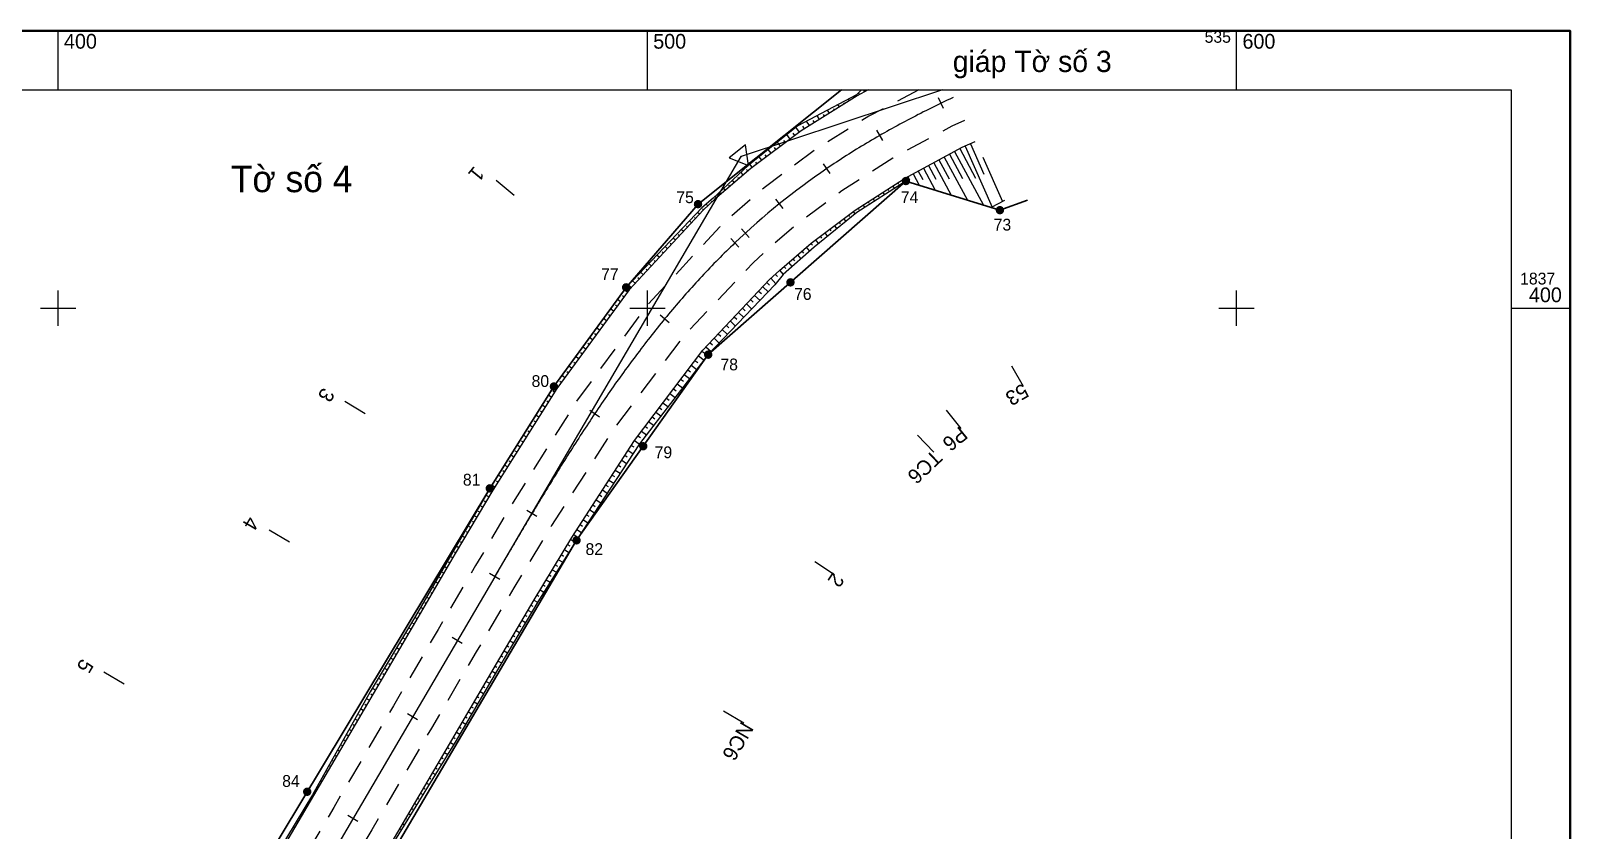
# Model space of a CAD drawing. Header units: metres. Extents: x 535260 to 535657, y 1837171 to 1837447.
# Drawn here: x 535395.4 to 535656.6, y 1837311.4 to 1837447 of the extents above; entities that cross this region are included whole.
import ezdxf
from ezdxf.enums import TextEntityAlignment as Align

# ---------------------------------------------------------------- set-up
doc = ezdxf.new("R2010")
doc.units = ezdxf.units.M
doc.header["$MEASUREMENT"] = 0
doc.linetypes.add('DGN Style 2', pattern=[6.8512, 4.11072, -2.74048])
doc.layers.get('0').update_dxf_attribs({"color": 1})
for name, color, linetype, lineweight in [('Level 2', 1, 'Continuous', 0), ('Level 3', 1, 'Continuous', 0), ('Level 4', 1, 'Continuous', 0), ('Level 5', 1, 'Continuous', 0), ('Level 62', 1, 'Continuous', 0), ('Level 63', 1, 'Continuous', 0), ('Level 8', 1, 'Continuous', 0), ('Level 9', 1, 'Continuous', 0)]:
    doc.layers.add(name, color=color, linetype=linetype, lineweight=lineweight)
doc.styles.add('Style-CHAR_FAST_FONT', font='CHAR_FAST_FONT.shx')
doc.styles.add('Style-STANDARD', font='STANDARD.shx')

# ---------------------------------------------------------------- blocks, each defined once
blk = doc.blocks.new('BLOCK_')
at = {"color": 0, "linetype": 'ByBlock', "lineweight": 0}
blk.add_point((0, 0), dxfattribs=at)
blk = doc.blocks.new('KH_DIN')
at = {"color": 0, "linetype": 'Continuous', "lineweight": 0, "flags": 128}
blk.add_lwpolyline([(1.08, -1.83), (1.09, 1.71), (-1.99, -0.04)], close=True, dxfattribs=at)
blk.add_lwpolyline([(-0.05, 0, 1), (0.05, 0, 1)], format="xyb", close=True, dxfattribs=at)
at = {"color": 0, "linetype": 'Continuous', "lineweight": 0}
blk.add_blockref('BLOCK_', (0, 0), dxfattribs=at)
at = {"color": 0, "linetype": 'Continuous', "lineweight": 0, "style": 'Style-STANDARD', "flags": 1}
blk.add_attdef('xdata0', text='', height=1, rotation=231.058, dxfattribs=at).set_placement((0, 0), align=Align.TOP_LEFT)
blk.add_attdef('xdata0', text='', height=1, rotation=231.058, dxfattribs=at).set_placement((0, 0), align=Align.TOP_LEFT)

msp = doc.modelspace()

# ---------------------------------------------------------------- hatches: boundary and pattern name
at = {"layer": 'Level 4', "linetype": 'Continuous', "lineweight": 0}
h = msp.add_hatch(color=7, dxfattribs=at)
edge = h.paths.add_edge_path()
edge.add_arc((535543.88, 1837421.55), 0.719, 270, 630)
h = msp.add_hatch(color=7, dxfattribs=at)
edge = h.paths.add_edge_path()
edge.add_arc((535508.6, 1837417.63), 0.719, 270, 630)
h = msp.add_hatch(color=7, dxfattribs=at)
edge = h.paths.add_edge_path()
edge.add_arc((535559.83, 1837416.61), 0.719, 270, 630)
h = msp.add_hatch(color=7, dxfattribs=at)
edge = h.paths.add_edge_path()
edge.add_arc((535496.4, 1837403.51), 0.719, 270, 630)
h = msp.add_hatch(color=1, dxfattribs=at)
edge = h.paths.add_edge_path()
edge.add_arc((535524.29, 1837404.36), 0.719, 270, 630)
h = msp.add_hatch(color=7, dxfattribs=at)
edge = h.paths.add_edge_path()
edge.add_arc((535510.32, 1837392.1), 0.719, 270, 630)
h = msp.add_hatch(color=7, dxfattribs=at)
edge = h.paths.add_edge_path()
edge.add_arc((535484.14, 1837386.7), 0.719, 270, 630)
h = msp.add_hatch(color=1, dxfattribs=at)
edge = h.paths.add_edge_path()
edge.add_arc((535499.3, 1837376.57), 0.719, 270, 630)
h = msp.add_hatch(color=7, dxfattribs=at)
edge = h.paths.add_edge_path()
edge.add_arc((535473.26, 1837369.42), 0.719, 270, 630)
h = msp.add_hatch(color=7, dxfattribs=at)
edge = h.paths.add_edge_path()
edge.add_arc((535487.98, 1837360.61), 0.719, 270, 630)
h = msp.add_hatch(color=1, dxfattribs=at)
edge = h.paths.add_edge_path()
edge.add_arc((535442.27, 1837317.96), 0.719, 270, 630)

# ---------------------------------------------------------------- linework, layer by layer
at = {"layer": 'Level 2', "color": 7, "linetype": 'Continuous', "lineweight": 0}
for p, q in [((535533.44, 1837434.66), (535533.34, 1837434.82)), ((535534.29, 1837435.19), (535534.13, 1837435.44)), ((535535.13, 1837435.72), (535535.08, 1837435.81)), ((535536, 1837436.22), (535535.85, 1837436.51)), ((535536.88, 1837436.69), (535536.73, 1837436.97)), ((535550.27, 1837433.84), (535549.4, 1837435.64)), ((535529.2, 1837432.01), (535528.8, 1837432.64)), ((535530.05, 1837432.54), (535529.87, 1837432.82)), ((535530.89, 1837433.07), (535530.58, 1837433.57)), ((535531.74, 1837433.6), (535531.6, 1837433.82)), ((535532.59, 1837434.13), (535532.35, 1837434.51)), ((535525.02, 1837429.27), (535524.73, 1837429.66)), ((535525.82, 1837429.86), (535525.22, 1837430.67)), ((535526.66, 1837430.42), (535526.4, 1837430.83)), ((535527.5, 1837430.95), (535527.03, 1837431.7)), ((535528.35, 1837431.48), (535528.13, 1837431.82)), ((535539.95, 1837428.42), (535538.96, 1837430.15)), ((535521.01, 1837426.28), (535520.53, 1837426.92)), ((535521.81, 1837426.88), (535521.56, 1837427.21)), ((535522.61, 1837427.48), (535522.1, 1837428.17)), ((535523.42, 1837428.07), (535523.15, 1837428.43)), ((535524.22, 1837428.67), (535523.66, 1837429.42)), ((535553.01, 1837427.04), (535555.7, 1837422.06)), ((535553.91, 1837427.48), (535558.5, 1837417.14)), ((535554.82, 1837427.88), (535557.11, 1837422.74)), ((535517.8, 1837423.9), (535517.41, 1837424.42)), ((535518.6, 1837424.49), (535518.4, 1837424.77)), ((535519.4, 1837425.09), (535518.97, 1837425.67)), ((535520.21, 1837425.69), (535519.98, 1837425.99)), ((535531.02, 1837422.83), (535529.9, 1837424.49)), ((535548.61, 1837424.66), (535551.58, 1837419.17)), ((535549.49, 1837425.13), (535551.22, 1837421.94)), ((535550.37, 1837425.61), (535554.31, 1837418.32)), ((535551.25, 1837426.09), (535553.46, 1837421.99)), ((535552.13, 1837426.56), (535557.04, 1837417.48)), ((535556.92, 1837425.61), (535560.28, 1837418.06)), ((535514.75, 1837421.31), (535514.43, 1837421.69)), ((535515.51, 1837421.96), (535515.33, 1837422.16)), ((535516.27, 1837422.61), (535515.89, 1837423.05)), ((535517.03, 1837423.26), (535516.82, 1837423.5)), ((535543.35, 1837421.78), (535543.61, 1837421.38)), ((535544.21, 1837422.28), (535544.48, 1837421.78)), ((535545.09, 1837422.76), (535546.12, 1837420.86)), ((535545.97, 1837423.23), (535546.73, 1837421.83)), ((535546.85, 1837423.71), (535548.85, 1837420.01)), ((535547.73, 1837424.18), (535548.97, 1837421.89)), ((535477.41, 1837419.08), (535474.32, 1837421.62)), ((535512.48, 1837419.35), (535512.35, 1837419.5)), ((535513.23, 1837420), (535512.96, 1837420.32)), ((535513.99, 1837420.65), (535513.84, 1837420.83)), ((535539.14, 1837419.08), (535539.27, 1837418.87)), ((535539.98, 1837419.62), (535540.24, 1837419.21)), ((535540.82, 1837420.16), (535540.95, 1837419.96)), ((535541.66, 1837420.7), (535541.92, 1837420.29)), ((535542.5, 1837421.24), (535542.63, 1837421.04)), ((535509.51, 1837416.67), (535509.36, 1837416.81)), ((535510.24, 1837417.35), (535509.98, 1837417.63)), ((535510.98, 1837418.03), (535510.86, 1837418.16)), ((535511.72, 1837418.7), (535511.49, 1837418.96)), ((535523.03, 1837416.89), (535521.78, 1837418.45)), ((535535.77, 1837416.92), (535535.91, 1837416.71)), ((535536.62, 1837417.46), (535536.88, 1837417.04)), ((535537.46, 1837418), (535537.59, 1837417.79)), ((535538.3, 1837418.54), (535538.56, 1837418.13)), ((535506.8, 1837413.73), (535506.62, 1837413.89)), ((535507.48, 1837414.46), (535507.14, 1837414.78)), ((535508.15, 1837415.2), (535507.99, 1837415.35)), ((535508.83, 1837415.93), (535508.52, 1837416.22)), ((535531.74, 1837413.97), (535532.14, 1837413.43)), ((535532.54, 1837414.56), (535532.73, 1837414.31)), ((535533.34, 1837415.16), (535533.69, 1837414.69)), ((535534.15, 1837415.76), (535534.31, 1837415.54)), ((535534.95, 1837416.35), (535535.25, 1837415.95)), ((535504.76, 1837411.53), (535504.38, 1837411.88)), ((535505.44, 1837412.26), (535505.25, 1837412.43)), ((535506.12, 1837413), (535505.76, 1837413.33)), ((535515.55, 1837410.33), (535514.17, 1837411.78)), ((535517.3, 1837411.97), (535515.95, 1837413.44)), ((535528.53, 1837411.58), (535529.02, 1837410.91)), ((535529.33, 1837412.18), (535529.57, 1837411.86)), ((535530.13, 1837412.77), (535530.58, 1837412.17)), ((535530.94, 1837413.37), (535531.15, 1837413.09)), ((535502.04, 1837408.59), (535501.62, 1837408.99)), ((535502.72, 1837409.33), (535502.51, 1837409.52)), ((535503.4, 1837410.06), (535503, 1837410.43)), ((535504.08, 1837410.79), (535503.88, 1837410.98)), ((535525.46, 1837409.02), (535526.04, 1837408.34)), ((535526.21, 1837409.67), (535526.5, 1837409.34)), ((535526.97, 1837410.33), (535527.54, 1837409.66)), ((535527.73, 1837410.98), (535528.01, 1837410.65)), ((535499.33, 1837405.65), (535498.86, 1837406.09)), ((535500.01, 1837406.39), (535499.78, 1837406.6)), ((535500.68, 1837407.12), (535500.24, 1837407.54)), ((535501.36, 1837407.86), (535501.14, 1837408.06)), ((535522.42, 1837406.42), (535523.03, 1837405.71)), ((535523.18, 1837407.07), (535523.48, 1837406.72)), ((535523.94, 1837407.72), (535524.53, 1837407.03)), ((535524.7, 1837408.37), (535524.99, 1837408.03)), ((535497.29, 1837403.45), (535497.04, 1837403.69)), ((535497.97, 1837404.19), (535497.48, 1837404.64)), ((535498.65, 1837404.92), (535498.41, 1837405.14)), ((535519.57, 1837403.61), (535520.5, 1837402.73)), ((535520.26, 1837404.34), (535520.73, 1837403.9)), ((535520.96, 1837405.05), (535521.81, 1837404.14)), ((535521.69, 1837405.73), (535522.06, 1837405.34)), ((535495.46, 1837401.08), (535494.92, 1837401.48)), ((535496.06, 1837401.88), (535495.78, 1837402.08)), ((535496.65, 1837402.68), (535496.1, 1837403.09)), ((535517.51, 1837401.44), (535517.97, 1837401)), ((535518.19, 1837402.16), (535519.12, 1837401.29)), ((535518.88, 1837402.89), (535519.35, 1837402.45)), ((535493.09, 1837397.86), (535492.56, 1837398.25)), ((535493.68, 1837398.66), (535493.42, 1837398.86)), ((535494.28, 1837399.47), (535493.74, 1837399.86)), ((535494.87, 1837400.27), (535494.6, 1837400.47)), ((535503.7, 1837397.52), (535502.16, 1837398.79)), ((535514.76, 1837398.53), (535515.21, 1837398.1)), ((535515.44, 1837399.26), (535516.35, 1837398.4)), ((535516.13, 1837399.98), (535516.59, 1837399.55)), ((535516.82, 1837400.71), (535517.74, 1837399.84)), ((535491.31, 1837395.44), (535491.05, 1837395.63)), ((535491.9, 1837396.25), (535491.38, 1837396.63)), ((535492.49, 1837397.05), (535492.23, 1837397.25)), ((535512, 1837395.63), (535512.45, 1837395.21)), ((535512.69, 1837396.35), (535513.59, 1837395.51)), ((535513.38, 1837397.08), (535513.83, 1837396.66)), ((535514.07, 1837397.81), (535514.97, 1837396.95)), ((535489.53, 1837393.03), (535489.02, 1837393.4)), ((535490.12, 1837393.83), (535489.87, 1837394.02)), ((535490.71, 1837394.64), (535490.2, 1837395.01)), ((535509.94, 1837393.45), (535510.82, 1837392.62)), ((535510.63, 1837394.18), (535511.07, 1837393.76)), ((535511.32, 1837394.9), (535512.2, 1837394.06)), ((535487.74, 1837390.61), (535487.5, 1837390.79)), ((535488.34, 1837391.42), (535487.85, 1837391.78)), ((535488.93, 1837392.22), (535488.68, 1837392.41)), ((535507.46, 1837390.32), (535508.4, 1837389.61)), ((535508.06, 1837391.12), (535508.54, 1837390.76)), ((535508.67, 1837391.91), (535509.62, 1837391.19)), ((535509.27, 1837392.71), (535509.75, 1837392.35)), ((535485.96, 1837388.2), (535485.49, 1837388.55)), ((535486.56, 1837389.01), (535486.32, 1837389.18)), ((535487.15, 1837389.81), (535486.67, 1837390.17)), ((535505.65, 1837387.92), (535506.11, 1837387.58)), ((535506.25, 1837388.72), (535507.17, 1837388.03)), ((535506.86, 1837389.52), (535507.32, 1837389.17)), ((535561.81, 1837390.23), (535563.8, 1837386.76)), ((535483.7, 1837384.91), (535483.21, 1837385.22)), ((535484.23, 1837385.76), (535483.98, 1837385.91)), ((535484.78, 1837386.59), (535484.31, 1837386.94)), ((535485.37, 1837387.4), (535485.13, 1837387.57)), ((535503.84, 1837385.53), (535504.73, 1837384.86)), ((535504.45, 1837386.33), (535504.89, 1837385.99)), ((535505.05, 1837387.13), (535505.95, 1837386.45)), ((535452.1, 1837382.09), (535448.67, 1837384.14)), ((535482.1, 1837382.37), (535481.85, 1837382.52)), ((535482.63, 1837383.22), (535482.14, 1837383.52)), ((535483.16, 1837384.06), (535482.92, 1837384.22)), ((535491.89, 1837381.51), (535490.23, 1837382.63)), ((535502.03, 1837383.14), (535502.46, 1837382.81)), ((535502.64, 1837383.94), (535503.5, 1837383.28)), ((535503.24, 1837384.73), (535503.68, 1837384.4)), ((535550.69, 1837382.67), (535553.2, 1837379.56)), ((535480.5, 1837379.83), (535480.01, 1837380.14)), ((535481.03, 1837380.68), (535480.79, 1837380.83)), ((535481.57, 1837381.52), (535481.08, 1837381.83)), ((535499.62, 1837379.95), (535500.03, 1837379.64)), ((535500.22, 1837380.75), (535501.06, 1837380.12)), ((535500.83, 1837381.54), (535501.25, 1837381.23)), ((535501.43, 1837382.34), (535502.28, 1837381.7)), ((535478.9, 1837377.29), (535478.66, 1837377.45)), ((535479.44, 1837378.14), (535478.94, 1837378.45)), ((535479.97, 1837378.98), (535479.72, 1837379.14)), ((535497.81, 1837377.55), (535498.61, 1837376.95)), ((535498.41, 1837378.35), (535498.82, 1837378.05)), ((535499.02, 1837379.15), (535499.83, 1837378.53)), ((535545.86, 1837378.44), (535548.61, 1837375.54)), ((535477.31, 1837374.75), (535476.81, 1837375.06)), ((535477.84, 1837375.6), (535477.59, 1837375.75)), ((535478.37, 1837376.44), (535477.88, 1837376.75)), ((535496.18, 1837375.03), (535496.6, 1837374.77)), ((535496.73, 1837375.87), (535497.56, 1837375.34)), ((535497.27, 1837376.71), (535497.69, 1837376.44)), ((535475.71, 1837372.21), (535475.46, 1837372.37)), ((535476.24, 1837373.06), (535475.75, 1837373.37)), ((535476.77, 1837373.91), (535476.53, 1837374.06)), ((535494.56, 1837372.51), (535495.38, 1837371.98)), ((535495.1, 1837373.35), (535495.51, 1837373.09)), ((535495.64, 1837374.19), (535496.47, 1837373.66)), ((535474.11, 1837369.67), (535473.62, 1837369.98)), ((535474.64, 1837370.52), (535474.4, 1837370.67)), ((535475.18, 1837371.37), (535474.68, 1837371.68)), ((535492.93, 1837369.99), (535493.34, 1837369.73)), ((535493.47, 1837370.83), (535494.29, 1837370.31)), ((535494.02, 1837371.67), (535494.42, 1837371.41)), ((535472.57, 1837367.1), (535472.32, 1837367.24)), ((535473.08, 1837367.96), (535472.58, 1837368.25)), ((535473.59, 1837368.82), (535473.34, 1837368.97)), ((535491.3, 1837367.47), (535492.11, 1837366.95)), ((535491.85, 1837368.31), (535492.25, 1837368.05)), ((535492.39, 1837369.15), (535493.2, 1837368.63)), ((535471.04, 1837364.52), (535470.57, 1837364.8)), ((535471.55, 1837365.38), (535471.31, 1837365.52)), ((535472.06, 1837366.24), (535471.58, 1837366.52)), ((535481.27, 1837364.63), (535479.56, 1837365.66)), ((535489.68, 1837364.95), (535490.07, 1837364.7)), ((535490.22, 1837365.79), (535491.02, 1837365.28)), ((535490.76, 1837366.63), (535491.16, 1837366.37)), ((535439.27, 1837360.31), (535435.82, 1837362.33)), ((535469.52, 1837361.93), (535469.29, 1837362.07)), ((535470.03, 1837362.8), (535469.56, 1837363.07)), ((535470.53, 1837363.66), (535470.3, 1837363.79)), ((535487.51, 1837361.59), (535487.9, 1837361.34)), ((535488.05, 1837362.43), (535488.83, 1837361.93)), ((535488.59, 1837363.27), (535488.99, 1837363.02)), ((535489.14, 1837364.11), (535489.92, 1837363.6)), ((535467.99, 1837359.35), (535467.55, 1837359.61)), ((535468.5, 1837360.21), (535468.28, 1837360.35)), ((535469.01, 1837361.07), (535468.56, 1837361.34)), ((535485.94, 1837359.03), (535486.7, 1837358.57)), ((535486.46, 1837359.89), (535486.84, 1837359.65)), ((535486.98, 1837360.74), (535487.76, 1837360.27)), ((535466.47, 1837356.77), (535466.25, 1837356.89)), ((535466.97, 1837357.63), (535466.54, 1837357.88)), ((535467.48, 1837358.49), (535467.26, 1837358.62)), ((535484.38, 1837356.47), (535484.74, 1837356.25)), ((535484.9, 1837357.32), (535485.63, 1837356.88)), ((535485.42, 1837358.18), (535485.79, 1837357.95)), ((535528.45, 1837357.02), (535531.77, 1837354.8)), ((535464.95, 1837354.18), (535464.54, 1837354.42)), ((535465.46, 1837355.04), (535465.25, 1837355.16)), ((535465.96, 1837355.9), (535465.54, 1837356.15)), ((535474.96, 1837353.94), (535473.23, 1837354.96)), ((535482.83, 1837353.9), (535483.51, 1837353.49)), ((535483.35, 1837354.76), (535483.69, 1837354.55)), ((535483.86, 1837355.61), (535484.57, 1837355.19)), ((535463.43, 1837351.59), (535463.23, 1837351.71)), ((535463.94, 1837352.45), (535463.53, 1837352.69)), ((535464.44, 1837353.32), (535464.24, 1837353.44)), ((535481.27, 1837351.34), (535481.59, 1837351.15)), ((535481.79, 1837352.19), (535482.44, 1837351.8)), ((535482.31, 1837353.05), (535482.64, 1837352.85)), ((535461.91, 1837349), (535461.53, 1837349.23)), ((535462.42, 1837349.87), (535462.22, 1837349.98)), ((535462.92, 1837350.73), (535462.53, 1837350.96)), ((535479.74, 1837348.76), (535480.36, 1837348.4)), ((535480.25, 1837349.62), (535480.56, 1837349.44)), ((535480.75, 1837350.48), (535481.38, 1837350.11)), ((535460.39, 1837346.42), (535460.2, 1837346.53)), ((535460.9, 1837347.28), (535460.52, 1837347.5)), ((535461.41, 1837348.14), (535461.22, 1837348.25)), ((535478.22, 1837346.17), (535478.52, 1837346)), ((535478.73, 1837347.03), (535479.33, 1837346.68)), ((535479.23, 1837347.9), (535479.54, 1837347.72)), ((535458.88, 1837343.83), (535458.46, 1837344.08)), ((535459.38, 1837344.69), (535459.18, 1837344.81)), ((535459.89, 1837345.56), (535459.49, 1837345.79)), ((535468.59, 1837343.09), (535466.86, 1837344.11)), ((535476.7, 1837343.58), (535477.28, 1837343.24)), ((535477.21, 1837344.45), (535477.5, 1837344.27)), ((535477.72, 1837345.31), (535478.31, 1837344.96)), ((535457.36, 1837341.24), (535457.13, 1837341.37)), ((535457.86, 1837342.11), (535457.42, 1837342.36)), ((535458.37, 1837342.97), (535458.15, 1837343.09)), ((535475.19, 1837341), (535475.47, 1837340.83)), ((535475.69, 1837341.86), (535476.26, 1837341.53)), ((535476.2, 1837342.72), (535476.48, 1837342.55)), ((535411.2, 1837336.2), (535407.75, 1837338.22)), ((535455.84, 1837338.66), (535455.36, 1837338.94)), ((535456.34, 1837339.52), (535456.11, 1837339.66)), ((535456.85, 1837340.38), (535456.39, 1837340.65)), ((535473.67, 1837338.41), (535474.22, 1837338.08)), ((535474.17, 1837339.27), (535474.45, 1837339.11)), ((535474.68, 1837340.13), (535475.23, 1837339.81)), ((535453.81, 1837335.21), (535453.3, 1837335.51)), ((535454.32, 1837336.07), (535454.07, 1837336.22)), ((535454.83, 1837336.93), (535454.33, 1837337.22)), ((535455.33, 1837337.79), (535455.09, 1837337.94)), ((535472.15, 1837335.82), (535472.43, 1837335.66)), ((535472.65, 1837336.69), (535473.22, 1837336.36)), ((535473.16, 1837337.55), (535473.44, 1837337.38)), ((535452.8, 1837333.48), (535452.3, 1837333.77)), ((535453.31, 1837334.34), (535453.05, 1837334.5)), ((535470.63, 1837333.24), (535471.2, 1837332.9)), ((535471.14, 1837334.1), (535471.42, 1837333.93)), ((535471.64, 1837334.96), (535472.21, 1837334.63)), ((535450.78, 1837330.03), (535450.35, 1837330.28)), ((535451.28, 1837330.89), (535451.06, 1837331.02)), ((535451.79, 1837331.76), (535451.33, 1837332.03)), ((535452.29, 1837332.62), (535452.05, 1837332.76)), ((535461, 1837330.16), (535459.27, 1837331.17)), ((535469.11, 1837330.65), (535469.4, 1837330.48)), ((535469.62, 1837331.51), (535470.2, 1837331.17)), ((535470.12, 1837332.37), (535470.41, 1837332.2)), ((535512.9, 1837331.67), (535516.35, 1837329.64)), ((535449.76, 1837328.31), (535449.38, 1837328.53)), ((535450.27, 1837329.17), (535450.07, 1837329.29)), ((535467.59, 1837328.06), (535468.18, 1837327.71)), ((535468.1, 1837328.92), (535468.39, 1837328.75)), ((535468.6, 1837329.79), (535469.19, 1837329.44)), ((535447.74, 1837324.86), (535447.43, 1837325.04)), ((535448.24, 1837325.72), (535448.08, 1837325.82)), ((535448.75, 1837326.58), (535448.4, 1837326.79)), ((535449.26, 1837327.44), (535449.07, 1837327.55)), ((535466.07, 1837325.47), (535466.36, 1837325.31)), ((535466.58, 1837326.34), (535467.17, 1837325.99)), ((535467.09, 1837327.2), (535467.38, 1837327.02)), ((535446.73, 1837323.13), (535446.45, 1837323.29)), ((535447.23, 1837324), (535447.09, 1837324.08)), ((535464.55, 1837322.89), (535465.07, 1837322.59)), ((535465.06, 1837323.75), (535465.33, 1837323.59)), ((535465.57, 1837324.61), (535466.12, 1837324.29)), ((535444.7, 1837319.68), (535444.5, 1837319.8)), ((535445.21, 1837320.55), (535445.1, 1837320.61)), ((535445.71, 1837321.41), (535445.48, 1837321.55)), ((535446.22, 1837322.27), (535446.09, 1837322.34)), ((535463.04, 1837320.3), (535463.27, 1837320.16)), ((535463.54, 1837321.16), (535464.02, 1837320.88)), ((535464.05, 1837322.02), (535464.3, 1837321.88)), ((535443.69, 1837317.96), (535443.53, 1837318.05)), ((535444.19, 1837318.82), (535444.11, 1837318.87)), ((535461.52, 1837317.71), (535461.92, 1837317.48)), ((535462.02, 1837318.57), (535462.23, 1837318.45)), ((535462.53, 1837319.44), (535462.97, 1837319.18)), ((535441.66, 1837314.51), (535441.47, 1837314.62)), ((535442.17, 1837315.37), (535442.08, 1837315.42)), ((535442.68, 1837316.23), (535442.51, 1837316.33)), ((535443.18, 1837317.1), (535443.11, 1837317.14)), ((535460, 1837315.13), (535460.17, 1837315.02)), ((535460.5, 1837315.99), (535460.87, 1837315.77)), ((535461.01, 1837316.85), (535461.2, 1837316.74)), ((535440.14, 1837311.92), (535440.03, 1837311.99)), ((535440.65, 1837312.78), (535440.44, 1837312.91)), ((535441.16, 1837313.65), (535441.06, 1837313.71)), ((535450.87, 1837312.91), (535449.15, 1837313.92)), ((535458.48, 1837312.54), (535458.77, 1837312.36)), ((535458.99, 1837313.4), (535459.14, 1837313.31)), ((535459.49, 1837314.26), (535459.82, 1837314.07)), ((535457.97, 1837311.68), (535458.11, 1837311.59))]:
    msp.add_line(p, q, dxfattribs=at)
at = {"layer": 'Level 2', "color": 7, "linetype": 'Continuous', "lineweight": 0, "flags": 128}
for points in [[(535536.33, 1837437), (535535.51, 1837436.17), (535525.53, 1837430.91), (535517.13, 1837424.2), (535511.18, 1837418.67), (535509.23, 1837416.98), (535496.4, 1837403.51), (535484.14, 1837386.7), (535473.26, 1837369.42), (535466.97, 1837358.63), (535460.67, 1837347.74), (535452.93, 1837334.89), (535443.18, 1837317.42), (535432.69, 1837300.16), (535422.34, 1837283.05), (535412.51, 1837264.95), (535404.87, 1837245.39), (535401.55, 1837235.05), (535400.7, 1837230.81), (535399.83, 1837226.6), (535397.53, 1837203.69), (535397.56, 1837182.94), (535397.77, 1837180.82)], [(535537.48, 1837437), (535535.6, 1837436.01), (535526.1, 1837430.07), (535517.54, 1837423.7), (535511.4, 1837418.43), (535509.52, 1837416.67), (535496.94, 1837403.07), (535484.62, 1837386.38), (535473.76, 1837369.12), (535467.41, 1837358.37), (535461.04, 1837347.52), (535453.45, 1837334.59), (535443.32, 1837317.34), (535433.1, 1837299.92), (535423.12, 1837282.62), (535413.68, 1837264.4), (535405.8, 1837245.07), (535402.72, 1837234.75), (535401.72, 1837230.58), (535400.86, 1837226.4), (535398.38, 1837203.66), (535398.54, 1837182.99), (535398.69, 1837180.82)], [(535414.51, 1837180.82), (535414.35, 1837183.74), (535414.42, 1837203.02), (535416.88, 1837223.38), (535417.64, 1837227.05), (535418.5, 1837230.67), (535421.12, 1837239.88), (535428.11, 1837257.59), (535436.85, 1837274.96), (535446.47, 1837292.07), (535456.69, 1837309.49), (535466.82, 1837326.74), (535474.41, 1837339.68), (535480.78, 1837350.53), (535487.19, 1837361.09), (535497.81, 1837377.55), (535509.39, 1837392.86), (535520.75, 1837404.86), (535522.4, 1837406.39), (535527.78, 1837411.02), (535535.27, 1837416.59), (535543.64, 1837421.97), (535553.44, 1837427.27), (535555.62, 1837428.24)], [(535560.6, 1837418.23), (535558.36, 1837417.07), (535543.88, 1837421.55), (535535.55, 1837416.19), (535528.32, 1837410.35), (535523.03, 1837405.71), (535521.64, 1837403.92), (535510.32, 1837392.1), (535498.64, 1837376.99), (535487.98, 1837360.61), (535481.41, 1837350.16), (535474.96, 1837339.35), (535467.41, 1837326.39), (535456.92, 1837309.36), (535447.01, 1837291.75), (535437.83, 1837274.42), (535429.14, 1837257.11), (535422.16, 1837239.52), (535419.3, 1837230.47), (535418.29, 1837226.9), (535417.54, 1837223.25), (535415.72, 1837202.97), (535415.97, 1837183.82), (535416.09, 1837180.82)]]:
    msp.add_lwpolyline(points, dxfattribs=at)
at = {"layer": 'Level 3', "color": 7, "linetype": 'Continuous', "lineweight": 0}
for p, q in [((535550.11, 1837437), (535515.91, 1837425.69)), ((535474.09, 1837354.44), (535515.91, 1837425.69)), ((535474.09, 1837354.44), (535439.78, 1837295.99))]:
    msp.add_line(p, q, dxfattribs=at)
at = {"layer": 'Level 3', "color": 7, "linetype": 'Continuous', "lineweight": 0, "flags": 128}
msp.add_lwpolyline([(535551.89, 1837435.72), (535551.78, 1837435.66), (535551.33, 1837435.45), (535550.88, 1837435.24), (535550.42, 1837435.02), (535549.97, 1837434.81), (535549.52, 1837434.59), (535549.07, 1837434.37), (535548.62, 1837434.15), (535548.18, 1837433.93), (535547.73, 1837433.71)], dxfattribs=at)
msp.add_lwpolyline([(535547.73, 1837433.71), (535547.28, 1837433.48), (535546.83, 1837433.26), (535546.39, 1837433.03), (535545.94, 1837432.81), (535545.5, 1837432.58), (535545.05, 1837432.35), (535544.61, 1837432.12), (535544.17, 1837431.88), (535543.73, 1837431.65), (535543.29, 1837431.41), (535542.85, 1837431.18), (535542.41, 1837430.94), (535541.97, 1837430.7), (535541.53, 1837430.46), (535541.09, 1837430.21), (535540.66, 1837429.97), (535540.22, 1837429.72), (535539.79, 1837429.48), (535539.35, 1837429.23), (535538.92, 1837428.98), (535538.49, 1837428.73), (535538.06, 1837428.47), (535537.62, 1837428.22), (535537.2, 1837427.96), (535536.77, 1837427.71), (535536.34, 1837427.45), (535535.91, 1837427.19), (535535.49, 1837426.93), (535535.06, 1837426.66), (535534.64, 1837426.4), (535534.21, 1837426.13), (535533.79, 1837425.86), (535533.37, 1837425.59), (535532.95, 1837425.32), (535532.53, 1837425.05), (535532.11, 1837424.77), (535531.7, 1837424.5), (535531.28, 1837424.22), (535530.87, 1837423.94), (535530.45, 1837423.66), (535530.45, 1837423.66, 0.040184), (535514.85, 1837411.05), (535514.85, 1837411.05), (535514.49, 1837410.7), (535514.13, 1837410.36), (535513.77, 1837410.01), (535513.41, 1837409.66), (535513.06, 1837409.31), (535512.7, 1837408.96), (535512.35, 1837408.6), (535512, 1837408.25), (535511.65, 1837407.89), (535511.3, 1837407.54), (535510.95, 1837407.18), (535510.6, 1837406.82), (535510.26, 1837406.45), (535509.91, 1837406.09), (535509.57, 1837405.73), (535509.23, 1837405.36), (535508.89, 1837405), (535508.55, 1837404.63), (535508.21, 1837404.26), (535507.87, 1837403.89), (535507.54, 1837403.52), (535507.2, 1837403.15), (535506.87, 1837402.77), (535506.54, 1837402.4), (535506.21, 1837402.02), (535505.88, 1837401.65), (535505.55, 1837401.27), (535505.23, 1837400.89), (535504.9, 1837400.51), (535504.58, 1837400.13), (535504.25, 1837399.75), (535503.93, 1837399.37), (535503.61, 1837398.98), (535503.29, 1837398.6), (535502.97, 1837398.21), (535502.66, 1837397.83), (535502.34, 1837397.44), (535502.03, 1837397.05), (535501.71, 1837396.66), (535501.4, 1837396.27), (535501.09, 1837395.88), (535500.78, 1837395.49), (535500.47, 1837395.09), (535500.16, 1837394.7), (535499.85, 1837394.31), (535499.55, 1837393.91), (535499.24, 1837393.51), (535498.94, 1837393.12), (535498.64, 1837392.72), (535498.34, 1837392.32), (535498.03, 1837391.92), (535497.74, 1837391.52), (535497.44, 1837391.12), (535497.14, 1837390.72), (535496.84, 1837390.32), (535496.55, 1837389.91), (535496.25, 1837389.51), (535495.96, 1837389.1), (535495.67, 1837388.7), (535495.37, 1837388.29), (535495.08, 1837387.89), (535494.79, 1837387.48), (535494.5, 1837387.07), (535494.21, 1837386.66), (535493.93, 1837386.25), (535493.64, 1837385.84), (535493.36, 1837385.43), (535493.07, 1837385.02), (535492.79, 1837384.61), (535492.5, 1837384.2), (535492.22, 1837383.79), (535491.94, 1837383.37), (535491.66, 1837382.96), (535491.38, 1837382.54), (535491.1, 1837382.13), (535490.82, 1837381.71), (535490.54, 1837381.3), (535490.27, 1837380.88), (535489.99, 1837380.46), (535489.72, 1837380.05), (535489.44, 1837379.63), (535489.17, 1837379.21), (535488.9, 1837378.79), (535488.62, 1837378.37), (535488.35, 1837377.95), (535488.08, 1837377.53), (535487.81, 1837377.11), (535487.54, 1837376.69), (535487.27, 1837376.27), (535487, 1837375.85), (535486.73, 1837375.43), (535486.47, 1837375), (535486.2, 1837374.58), (535485.93, 1837374.16), (535485.67, 1837373.73), (535485.4, 1837373.31), (535485.14, 1837372.89), (535484.87, 1837372.46), (535484.61, 1837372.04), (535484.35, 1837371.61), (535484.08, 1837371.19), (535483.82, 1837370.76), (535483.56, 1837370.33), (535483.3, 1837369.91), (535483.04, 1837369.48), (535482.78, 1837369.05), (535482.52, 1837368.63), (535482.26, 1837368.2), (535482, 1837367.77), (535481.74, 1837367.35), (535481.48, 1837366.92), (535481.22, 1837366.49), (535480.96, 1837366.06), (535480.71, 1837365.63), (535480.45, 1837365.2), (535480.19, 1837364.77), (535479.94, 1837364.34), (535479.68, 1837363.92), (535479.42, 1837363.49), (535479.17, 1837363.06), (535478.91, 1837362.63), (535478.66, 1837362.2), (535478.4, 1837361.77), (535478.15, 1837361.34), (535477.89, 1837360.91), (535477.64, 1837360.48), (535477.39, 1837360.04), (535477.13, 1837359.61), (535476.88, 1837359.18), (535476.62, 1837358.75), (535476.37, 1837358.32), (535476.12, 1837357.89), (535475.86, 1837357.46), (535475.61, 1837357.03), (535475.36, 1837356.6), (535475.1, 1837356.17), (535474.85, 1837355.74), (535474.6, 1837355.3), (535474.34, 1837354.87), (535474.09, 1837354.44)], format="xyb", dxfattribs=at)
at = {"layer": 'Level 5', "color": 7, "linetype": 'Continuous', "lineweight": 30, "flags": 128}
for points in [[(535532.97, 1837437), (535508.6, 1837417.63), (535508.6, 1837417.63), (535508.6, 1837417.63), (535496.4, 1837403.51), (535484.14, 1837386.7), (535473.26, 1837369.42), (535434.32, 1837304.75)], [(535449.67, 1837295.61), (535449.67, 1837295.61), (535487.98, 1837360.61), (535510.32, 1837392.1), (535510.32, 1837392.1), (535510.32, 1837392.1), (535543.88, 1837421.55), (535559.83, 1837416.61), (535564.53, 1837418.29)]]:
    msp.add_lwpolyline(points, dxfattribs=at)
at = {"layer": 'Level 62', "color": 7, "linetype": 'Continuous', "lineweight": 0, "flags": 128}
msp.add_lwpolyline([(535551.25, 1837437), (535646.62, 1837437), (535646.62, 1837180.82), (535269.91, 1837180.82), (535269.91, 1837437), (535551.25, 1837437)], dxfattribs=at)
at = {"layer": 'Level 63', "color": 7, "linetype": 'Continuous', "lineweight": 0}
for p, q in [((535400, 1837437), (535400, 1837447)), ((535500, 1837437), (535500, 1837447)), ((535600, 1837437), (535600, 1837447)), ((535400, 1837397), (535400, 1837403)), ((535500, 1837397), (535500, 1837403)), ((535600, 1837397), (535600, 1837403)), ((535397, 1837400), (535403, 1837400)), ((535497, 1837400), (535503, 1837400)), ((535597, 1837400), (535603, 1837400)), ((535646.62, 1837400), (535656.62, 1837400))]:
    msp.add_line(p, q, dxfattribs=at)
at = {"layer": 'Level 63', "color": 7, "linetype": 'Continuous', "lineweight": 40, "flags": 128}
msp.add_lwpolyline([(535259.91, 1837170.82), (535259.91, 1837447), (535656.62, 1837447), (535656.62, 1837170.82)], close=True, dxfattribs=at)
at = {"layer": 'Level 63', "color": 7, "linetype": 'Continuous', "lineweight": 13, "flags": 128}
msp.add_lwpolyline([(535269.91, 1837180.82), (535269.91, 1837437), (535646.62, 1837437), (535646.62, 1837180.82)], close=True, dxfattribs=at)
at = {"layer": 'Level 8', "color": 7, "linetype": 'DGN Style 2', "lineweight": 0, "flags": 128}
for points in [[(535546.08, 1837437), (535537.59, 1837432.54), (535528.35, 1837426.76), (535520.05, 1837420.59), (535514.1, 1837415.47), (535512.28, 1837413.77), (535500.03, 1837400.54), (535487.95, 1837384.16), (535477.2, 1837367.07), (535470.86, 1837356.35), (535464.49, 1837345.5), (535456.9, 1837332.56), (535446.77, 1837315.31), (535436.55, 1837297.89), (535426.61, 1837280.67), (535417.29, 1837262.69), (535409.59, 1837243.79), (535406.59, 1837233.75), (535405.63, 1837229.72), (535404.8, 1837225.66), (535402.38, 1837203.5), (535402.54, 1837183.18), (535402.7, 1837180.82)], [(535553.83, 1837431.82), (535551.7, 1837430.87), (535541.65, 1837425.44), (535533.02, 1837419.9), (535525.27, 1837414.13), (535519.7, 1837409.35), (535517.99, 1837407.76), (535506.29, 1837395.4), (535494.48, 1837379.78), (535483.75, 1837363.14), (535477.33, 1837352.55), (535470.96, 1837341.7), (535463.37, 1837328.77), (535453.24, 1837311.52), (535443.02, 1837294.1), (535433.36, 1837276.91), (535424.49, 1837259.3), (535417.34, 1837241.16), (535414.63, 1837231.67), (535413.73, 1837227.91), (535412.95, 1837224.12), (535410.42, 1837203.18), (535410.35, 1837183.55), (535410.5, 1837180.82)]]:
    msp.add_lwpolyline(points, dxfattribs=at)
at = {"layer": 'Level 9', "color": 7, "linetype": 'Continuous', "lineweight": 0, "flags": 128}
for points in [[(535536.33, 1837437), (535535.51, 1837436.17), (535525.53, 1837430.91), (535517.13, 1837424.2), (535511.18, 1837418.67), (535509.23, 1837416.98), (535496.4, 1837403.51), (535484.14, 1837386.7), (535473.26, 1837369.42), (535466.97, 1837358.63), (535460.67, 1837347.74), (535452.93, 1837334.89), (535443.18, 1837317.42), (535432.69, 1837300.16), (535422.34, 1837283.05), (535412.51, 1837264.95), (535404.87, 1837245.39), (535401.55, 1837235.05), (535400.7, 1837230.81), (535399.83, 1837226.6), (535397.53, 1837203.69), (535397.56, 1837182.94), (535397.77, 1837180.82)], [(535560.6, 1837418.23), (535558.36, 1837417.07), (535543.88, 1837421.55), (535535.55, 1837416.19), (535528.32, 1837410.35), (535523.03, 1837405.71), (535521.64, 1837403.92), (535510.32, 1837392.1), (535498.64, 1837376.99), (535487.98, 1837360.61), (535481.41, 1837350.16), (535474.96, 1837339.35), (535467.41, 1837326.39), (535456.92, 1837309.36), (535447.01, 1837291.75), (535437.83, 1837274.42), (535429.14, 1837257.11), (535422.16, 1837239.52), (535419.3, 1837230.47), (535418.29, 1837226.9), (535417.54, 1837223.25), (535415.72, 1837202.97), (535415.97, 1837183.82), (535416.09, 1837180.82)]]:
    msp.add_lwpolyline(points, dxfattribs=at)

# ---------------------------------------------------------------- block references
at = {"layer": 'Level 2', "color": 7, "linetype": 'Continuous', "lineweight": 0, "rotation": 128.9420320000003}
msp.add_blockref('KH_DIN', (535515.91, 1837425.69), dxfattribs=at)

# ---------------------------------------------------------------- texts
at = {"layer": 'Level 2', "color": 7, "linetype": 'Continuous', "lineweight": 0, "char_height": 2.5, "attachment_point": 1, "line_spacing_factor": 0.783131, "style": 'Style-CHAR_FAST_FONT'}
for s, insert, rotation in [('1\\P', (535472.56, 1837422.63), 230.6487), ('3\\P', (535447.08, 1837385.39), 239.0957), ('53\\P', (535565, 1837385.15), 209.7906), ('P6\\P', (535554.61, 1837378.12), 218.9385), ('TC6\\P', (535550.24, 1837374.33), 223.5405), ('4\\P', (535434.26, 1837363.62), 239.5871), ('2\\P', (535533.59, 1837353.93), 236.1818), ('5\\P', (535406.15, 1837339.44), 239.5871), ('NC6\\P', (535518.15, 1837328.76), 239.5868)]:
    msp.add_mtext(s, dxfattribs=dict(at, insert=insert, rotation=rotation))
at = {"layer": 'Level 4', "color": 1, "linetype": 'Continuous', "lineweight": 0, "style": 'Style-CHAR_FAST_FONT'}
for s, p in [('75', (535506.4, 1837418.8)), ('74', (535544.5, 1837418.8)), ('73', (535560.26, 1837414.15)), ('77', (535493.64, 1837405.76)), ('76', (535526.38, 1837402.39)), ('78', (535513.89, 1837390.44)), ('80', (535481.84, 1837387.62)), ('79', (535502.72, 1837375.54)), ('81', (535470.18, 1837370.89)), ('82', (535490.99, 1837359.12)), ('84', (535439.51, 1837319.79))]:
    msp.add_text(s, height=2, dxfattribs=at).set_placement(p, align=Align.MIDDLE_CENTER)
at = {"layer": 'Level 63', "color": 7, "linetype": 'Continuous', "lineweight": 0, "style": 'Style-CHAR_FAST_FONT'}
for s, height, p in [('400', 2.5, (535401, 1837444)), ('500', 2.5, (535501, 1837444)), ('600', 2.5, (535601, 1837444)), ('1837', 2, (535648.12, 1837404)), ('400', 2.5, (535649.62, 1837401))]:
    msp.add_text(s, height=height, dxfattribs=at).set_placement(p)
msp.add_text('535', height=2, dxfattribs=at).set_placement((535599.04, 1837445), align=Align.RIGHT)
for s, height, p in [('gi%%184p T%%234 s%%232 3', 3.6, (535565.32, 1837443.64)), ('T%%234 s%%232 4', 4.5, (535439.63, 1837424.16))]:
    msp.add_text(s, height=height, dxfattribs=at).set_placement(p, align=Align.TOP_CENTER)

doc.saveas('drawing.dxf')
